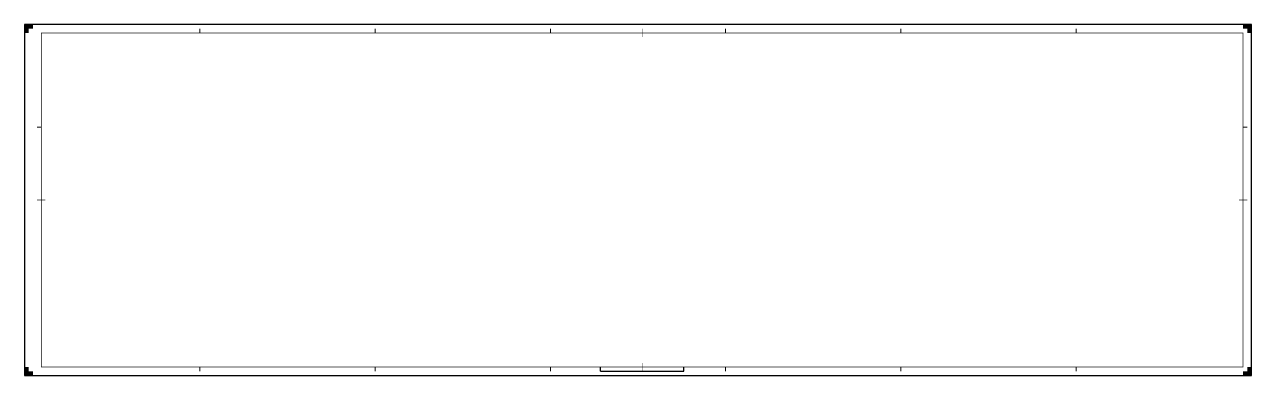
# Model space of a CAD drawing. Extents: x -20 to 1450, y -10 to 410.
import ezdxf

# ---------------------------------------------------------------- set-up
doc = ezdxf.new("R2010")
doc.units = 0
for name, color, linetype, lineweight in [('to-xx-kader', 7, 'CONTINUOUS', 25), ('to-xx-snijrand', 7, 'CONTINUOUS', 25), ('to-xx-vouwmerk', 7, 'CONTINUOUS', 18)]:
    doc.layers.add(name, color=color, linetype=linetype, lineweight=lineweight)

msp = doc.modelspace()

# ---------------------------------------------------------------- hatches: boundary and pattern name
at = {"layer": 'to-xx-snijrand'}
for points in [[(-10, 410), (-20, 410), (-20, 400), (-15, 400), (-15, 405), (-10, 405)], [(1450, 400), (1450, 410), (1440, 410), (1440, 405), (1445, 405), (1445, 400)], [(-20, 0), (-20, -10), (-10, -10), (-10, -5), (-15, -5), (-15, 0)], [(1440, -10), (1450, -10), (1450, 0), (1445, 0), (1445, -5), (1440, -5)]]:
    msp.add_hatch(color=256, dxfattribs=at).paths.add_polyline_path(points)

# ---------------------------------------------------------------- linework, layer by layer
at = {"layer": 'to-xx-kader'}
for p, q in [((670, -5), (670, 0)), ((770, -5), (770, 0)), ((670, -5), (770, -5))]:
    msp.add_line(p, q, dxfattribs=at)
at = {"layer": 'to-xx-kader', "const_width": 0.7}
msp.add_lwpolyline([(0, 0), (1440, 0), (1440, 400), (0, 400)], close=True, dxfattribs=at)
at = {"layer": 'to-xx-kader', "const_width": 0.7, "flags": 128}
for points in [[(720, 405), (720, 395)], [(-5, 200), (5, 200)], [(1445, 200), (1435, 200)], [(720, -5), (720, 5)]]:
    msp.add_lwpolyline(points, dxfattribs=at)
at = {"layer": 'to-xx-snijrand'}
for p, q in [((1450, 410), (-20, 410)), ((-20, 410), (-20, -10)), ((1450, -10), (1450, 410)), ((-20, -10), (1450, -10))]:
    msp.add_line(p, q, dxfattribs=at)
at = {"layer": 'to-xx-vouwmerk', "flags": 128}
for points in [[(190, 400), (190, 405)], [(400, 400), (400, 405)], [(610, 400), (610, 405)], [(820, 400), (820, 405)], [(1030, 400), (1030, 405)], [(1240, 400), (1240, 405)], [(0, 287), (-5, 287)], [(1440, 287), (1445, 287)], [(190, 0), (190, -5)], [(400, 0), (400, -5)], [(610, 0), (610, -5)], [(820, 0), (820, -5)], [(1030, 0), (1030, -5)], [(1240, 0), (1240, -5)]]:
    msp.add_lwpolyline(points, dxfattribs=at)

doc.saveas('drawing.dxf')
